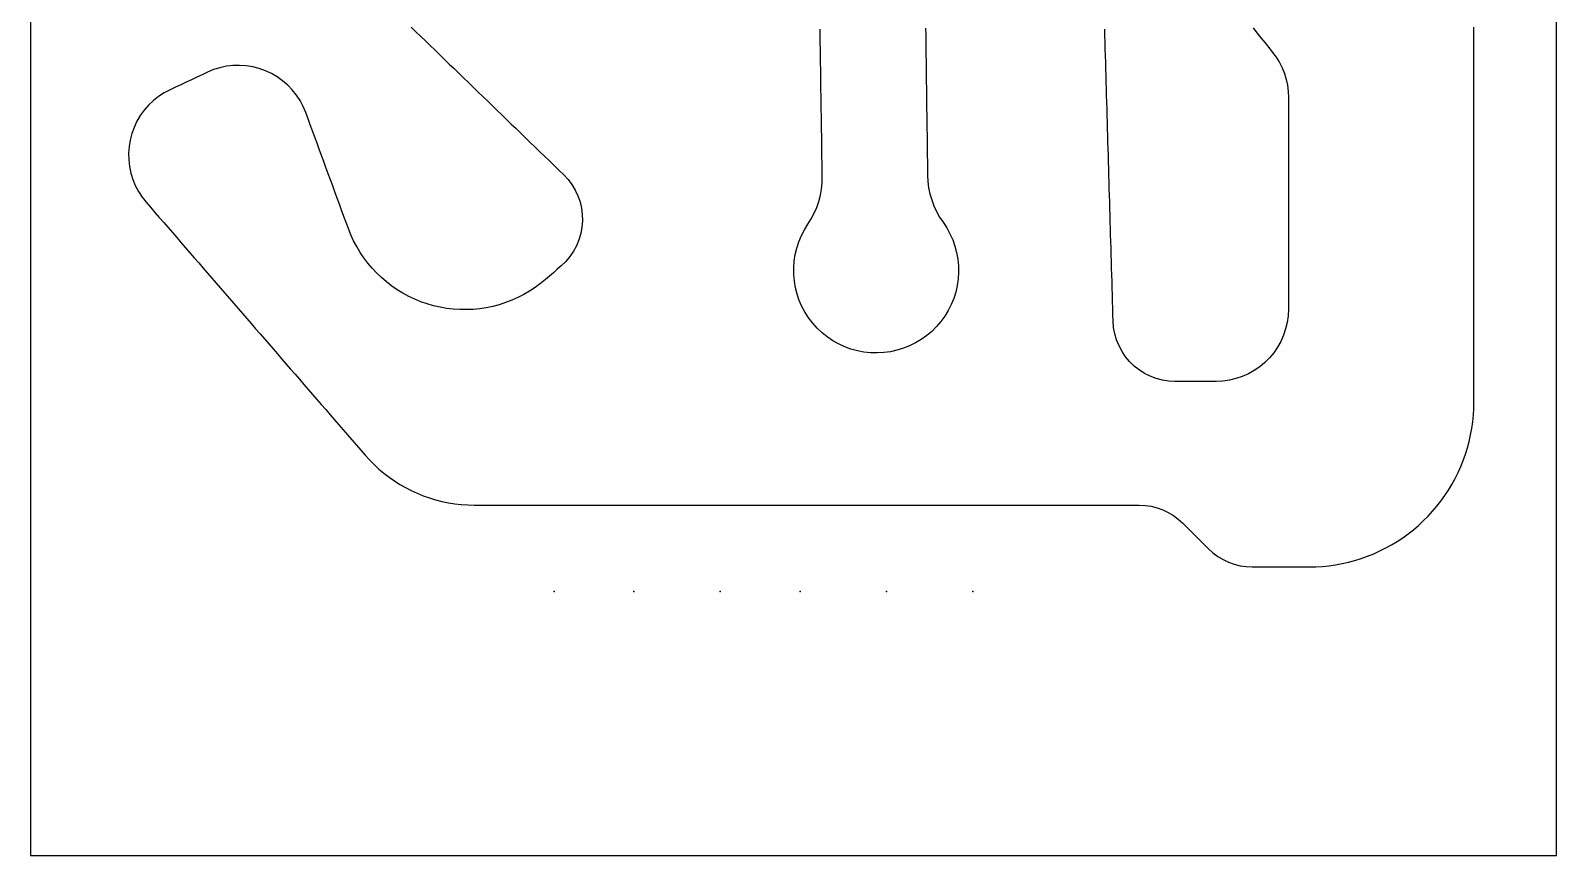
# Model space of a CAD drawing. Header units: millimetres. Extents: x 180000 to 328000, y 0 to 160000.
# Drawn here: x 180000 to 328000, y 0 to 80038 of the extents above; entities that cross this region are included whole.
import ezdxf

# ---------------------------------------------------------------- set-up
doc = ezdxf.new("R2010")
doc.units = ezdxf.units.MM
for name, color, linetype in [('CVS2_GUIDES', 2, 'Continuous'), ('FLOOR', 8, 'Continuous'), ('LOWER', 4, 'Continuous'), ('MIDDLE', 30, 'Continuous'), ('UPPER', 3, 'Continuous')]:
    doc.layers.add(name, color=color, linetype=linetype)

msp = doc.modelspace()

# ---------------------------------------------------------------- linework, layer by layer
at = {"layer": 'CVS2_GUIDES'}
for p in [(230775, 25600, 470), (238512, 25600, 470), (246894, 25600, 470), (254632, 25600, 470), (263014, 25600, 470), (271395, 25600, 470)]:
    msp.add_point(p, dxfattribs=at)
at = {"layer": 'FLOOR'}
msp.add_lwpolyline([(180000, 0), (328000, 0), (328000, 160000), (180000, 160000)], close=True, dxfattribs=at)
at = {"layer": 'LOWER'}
for p, q in [((216923, 80366, 1622), (217385, 79918, 1607)), ((320000, 79726, 350), (320000, 80376, 350)), ((217385, 79918, 1607), (217847, 79471, 1593)), ((217847, 79471, 1593), (218309, 79023, 1578)), ((218309, 79023, 1578), (218771, 78575, 1563)), ((218771, 78575, 1563), (219233, 78128, 1549)), ((320000, 79077, 352), (320000, 79726, 350)), ((320000, 78427, 358), (320000, 79077, 352)), ((219233, 78128, 1549), (219695, 77680, 1534)), ((219695, 77680, 1534), (220157, 77232, 1520)), ((220157, 77232, 1520), (220619, 76785, 1506)), ((320000, 77778, 368), (320000, 78427, 358)), ((320000, 77128, 382), (320000, 77778, 368)), ((320000, 76479, 399), (320000, 77128, 382)), ((196119, 75508, 800), (195601, 75265, 800)), ((196636, 75751, 800), (196119, 75508, 800)), ((197153, 75994, 800), (196636, 75751, 800)), ((197748, 76241, 800), (197153, 75994, 800)), ((198364, 76432, 800), (197748, 76241, 800)), ((198995, 76565, 800), (198364, 76432, 800)), ((199635, 76640, 800), (198995, 76565, 800)), ((200279, 76656, 800), (199635, 76640, 800)), ((200922, 76613, 800), (200279, 76656, 800)), ((201559, 76510, 800), (200922, 76613, 800)), ((202183, 76350, 800), (201559, 76510, 800)), ((202790, 76132, 800), (202183, 76350, 800)), ((203374, 75860, 800), (202790, 76132, 800)), ((203931, 75535, 800), (203374, 75860, 800)), ((204455, 75161, 800), (203931, 75535, 800)), ((220619, 76785, 1506), (221082, 76337, 1492)), ((221082, 76337, 1492), (221544, 75889, 1478)), ((221544, 75889, 1478), (222006, 75442, 1464)), ((320000, 75829, 420), (320000, 76479, 399)), ((320000, 75179, 445), (320000, 75829, 420)), ((193532, 74293, 800), (192961, 73992, 800)), ((194050, 74536, 800), (193532, 74293, 800)), ((194567, 74779, 800), (194050, 74536, 800)), ((195084, 75022, 800), (194567, 74779, 800)), ((195601, 75265, 800), (195084, 75022, 800)), ((204943, 74739, 800), (204455, 75161, 800)), ((205390, 74275, 800), (204943, 74739, 800)), ((205793, 73771, 800), (205390, 74275, 800)), ((222006, 75442, 1464), (222468, 74994, 1451)), ((222468, 74994, 1451), (222930, 74546, 1438)), ((222930, 74546, 1438), (223392, 74098, 1426)), ((223392, 74098, 1426), (223854, 73651, 1414)), ((320000, 74530, 473), (320000, 75179, 445)), ((320000, 73880, 506), (320000, 74530, 473)), ((191447, 72794, 800), (191023, 72307, 800)), ((191914, 73239, 800), (191447, 72794, 800)), ((192421, 73640, 800), (191914, 73239, 800)), ((192961, 73992, 800), (192421, 73640, 800)), ((206147, 73233, 800), (205793, 73771, 800)), ((206450, 72664, 800), (206147, 73233, 800)), ((206700, 72070, 800), (206450, 72664, 800)), ((223854, 73651, 1414), (224316, 73203, 1402)), ((224316, 73203, 1402), (224778, 72755, 1391)), ((224778, 72755, 1391), (225240, 72308, 1380)), ((320000, 73231, 542), (320000, 73880, 506)), ((320000, 72581, 581), (320000, 73231, 542)), ((320000, 71932, 625), (320000, 72581, 581)), ((190318, 71227, 800), (190044, 70642, 800)), ((190646, 71783, 800), (190318, 71227, 800)), ((191023, 72307, 800), (190646, 71783, 800)), ((206917, 71478, 804), (206700, 72070, 800)), ((207135, 70886, 815), (206917, 71478, 804)), ((225240, 72308, 1380), (225703, 71860, 1370)), ((225703, 71860, 1370), (226165, 71412, 1361)), ((226165, 71412, 1361), (226627, 70965, 1351)), ((320000, 71282, 672), (320000, 71932, 625)), ((320000, 70632, 723), (320000, 71282, 672)), ((189824, 70036, 800), (189661, 69411, 800)), ((190044, 70642, 800), (189824, 70036, 800)), ((207352, 70294, 833), (207135, 70886, 815)), ((207569, 69702, 857), (207352, 70294, 833)), ((207787, 69110, 886), (207569, 69702, 857)), ((226627, 70965, 1351), (227089, 70517, 1343)), ((227089, 70517, 1343), (227551, 70069, 1335)), ((227551, 70069, 1335), (228013, 69622, 1328)), ((228013, 69622, 1328), (228475, 69174, 1322)), ((320000, 69983, 778), (320000, 70632, 723)), ((320000, 69333, 836), (320000, 69983, 778)), ((189556, 68774, 800), (189510, 68130, 800)), ((189510, 68130, 800), (189524, 67485, 800)), ((189661, 69411, 800), (189556, 68774, 800)), ((208004, 68517, 918), (207787, 69110, 886)), ((208221, 67925, 954), (208004, 68517, 918)), ((228475, 69174, 1322), (228937, 68726, 1316)), ((228937, 68726, 1316), (229399, 68278, 1311)), ((229399, 68278, 1311), (229862, 67831, 1307)), ((320000, 68684, 898), (320000, 69333, 836)), ((320000, 68034, 964), (320000, 68684, 898)), ((189524, 67485, 800), (189597, 66843, 800)), ((189597, 66843, 800), (189729, 66211, 800)), ((208439, 67333, 991), (208221, 67925, 954)), ((208656, 66741, 1030), (208439, 67333, 991)), ((208873, 66149, 1070), (208656, 66741, 1030)), ((229862, 67831, 1307), (230324, 67383, 1304)), ((230324, 67383, 1304), (230786, 66935, 1302)), ((230786, 66935, 1302), (231248, 66488, 1300)), ((320000, 67385, 1034), (320000, 68034, 964)), ((320000, 66735, 1093), (320000, 67385, 1034)), ((320000, 66085, 1020), (320000, 66735, 1093)), ((189729, 66211, 800), (189919, 65594, 800)), ((189919, 65594, 800), (190165, 64997, 800)), ((209091, 65557, 1109), (208873, 66149, 1070)), ((209308, 64965, 1146), (209091, 65557, 1109)), ((231248, 66488, 1300), (231710, 66040, 1300)), ((231710, 66040, 1300), (232133, 65585, 1300)), ((232133, 65585, 1300), (232507, 65089, 1300)), ((320000, 65436, 951), (320000, 66085, 1020)), ((320000, 64786, 886), (320000, 65436, 951)), ((190165, 64997, 800), (190465, 64425, 800)), ((190465, 64425, 800), (190816, 63884, 800)), ((190816, 63884, 800), (191215, 63377, 800)), ((209525, 64373, 1182), (209308, 64965, 1146)), ((209743, 63781, 1214), (209525, 64373, 1182)), ((209960, 63189, 1243), (209743, 63781, 1214)), ((232507, 65089, 1300), (232828, 64556, 1300)), ((232828, 64556, 1300), (233092, 63994, 1300)), ((233092, 63994, 1300), (233296, 63407, 1300)), ((320000, 64137, 824), (320000, 64786, 886)), ((320000, 63487, 766), (320000, 64137, 824)), ((191215, 63377, 800), (191640, 62886, 799)), ((191640, 62886, 799), (192065, 62395, 798)), ((192065, 62395, 798), (192489, 61904, 795)), ((210177, 62597, 1267), (209960, 63189, 1243)), ((210395, 62005, 1285), (210177, 62597, 1267)), ((233296, 63407, 1300), (233439, 62802, 1300)), ((233439, 62802, 1300), (233518, 62185, 1300)), ((233518, 62185, 1300), (233533, 61564, 1300)), ((320000, 62838, 712), (320000, 63487, 766)), ((320000, 62188, 662), (320000, 62838, 712)), ((320000, 61538, 616), (320000, 62188, 662)), ((192489, 61904, 795), (192914, 61414, 792)), ((192914, 61414, 792), (193339, 60923, 787)), ((193339, 60923, 787), (193764, 60432, 782)), ((210612, 61412, 1296), (210395, 62005, 1285)), ((210830, 60820, 1300), (210612, 61412, 1296)), ((211068, 60222, 1300), (210830, 60820, 1300)), ((233483, 60944, 1300), (233370, 60333, 1300)), ((233533, 61564, 1300), (233483, 60944, 1300)), ((320000, 60889, 573), (320000, 61538, 616)), ((320000, 60239, 534), (320000, 60889, 573)), ((193764, 60432, 782), (194188, 59941, 776)), ((194188, 59941, 776), (194613, 59450, 769)), ((194613, 59450, 769), (195038, 58960, 762)), ((211338, 59637, 1300), (211068, 60222, 1300)), ((211639, 59067, 1300), (211338, 59637, 1300)), ((233194, 59737, 1300), (232958, 59163, 1300)), ((233370, 60333, 1300), (233194, 59737, 1300)), ((320000, 59590, 499), (320000, 60239, 534)), ((320000, 58940, 467), (320000, 59590, 499)), ((195038, 58960, 762), (195462, 58469, 753)), ((195462, 58469, 753), (195887, 57978, 744)), ((195887, 57978, 744), (196312, 57487, 735)), ((211970, 58515, 1300), (211639, 59067, 1300)), ((212330, 57980, 1300), (211970, 58515, 1300)), ((212718, 57466, 1300), (212330, 57980, 1300)), ((232313, 58102, 1300), (231912, 57627, 1300)), ((232663, 58615, 1300), (232313, 58102, 1300)), ((232958, 59163, 1300), (232663, 58615, 1300)), ((320000, 58291, 439), (320000, 58940, 467)), ((320000, 57641, 415), (320000, 58291, 439)), ((196312, 57487, 735), (196737, 56997, 725)), ((196737, 56997, 725), (197161, 56506, 714)), ((197161, 56506, 714), (197586, 56015, 703)), ((213134, 56974, 1300), (212718, 57466, 1300)), ((213575, 56505, 1300), (213134, 56974, 1300)), ((214041, 56060, 1300), (213575, 56505, 1300)), ((230708, 56541, 1300), (230331, 56214, 1300)), ((231086, 56869, 1300), (230708, 56541, 1300)), ((231464, 57196, 1300), (231086, 56869, 1300)), ((231912, 57627, 1300), (231464, 57196, 1300)), ((320000, 56991, 395), (320000, 57641, 415)), ((320000, 56342, 379), (320000, 56991, 395)), ((320000, 55692, 366), (320000, 56342, 379)), ((197586, 56015, 703), (198011, 55524, 691)), ((198011, 55524, 691), (198436, 55034, 679)), ((198436, 55034, 679), (198860, 54543, 667)), ((214530, 55640, 1300), (214041, 56060, 1300)), ((215041, 55248, 1300), (214530, 55640, 1300)), ((215572, 54883, 1300), (215041, 55248, 1300)), ((216122, 54548, 1300), (215572, 54883, 1300)), ((228935, 55096, 1300), (228396, 54743, 1300)), ((229455, 55478, 1300), (228935, 55096, 1300)), ((229953, 55886, 1300), (229455, 55478, 1300)), ((230331, 56214, 1300), (229953, 55886, 1300)), ((320000, 55043, 357), (320000, 55692, 366)), ((320000, 54393, 352), (320000, 55043, 357)), ((198860, 54543, 667), (199285, 54052, 654)), ((199285, 54052, 654), (199710, 53561, 642)), ((199710, 53561, 642), (200135, 53071, 629)), ((216689, 54242, 1300), (216122, 54548, 1300)), ((217272, 53967, 1300), (216689, 54242, 1300)), ((217868, 53724, 1300), (217272, 53967, 1300)), ((218477, 53514, 1300), (217868, 53724, 1300)), ((219097, 53336, 1300), (218477, 53514, 1300)), ((219724, 53192, 1300), (219097, 53336, 1300)), ((225462, 53438, 1300), (224839, 53274, 1300)), ((226075, 53635, 1300), (225462, 53438, 1300)), ((226677, 53865, 1300), (226075, 53635, 1300)), ((227266, 54127, 1300), (226677, 53865, 1300)), ((227839, 54420, 1300), (227266, 54127, 1300)), ((228396, 54743, 1300), (227839, 54420, 1300)), ((320000, 53744, 350), (320000, 54393, 352)), ((320000, 53094, 350), (320000, 53744, 350)), ((200135, 53071, 629), (200559, 52580, 615)), ((200559, 52580, 615), (200984, 52089, 602)), ((200984, 52089, 602), (201409, 51598, 588)), ((220359, 53082, 1300), (219724, 53192, 1300)), ((220999, 53006, 1300), (220359, 53082, 1300)), ((221642, 52964, 1300), (220999, 53006, 1300)), ((222286, 52957, 1300), (221642, 52964, 1300)), ((222930, 52985, 1300), (222286, 52957, 1300)), ((223571, 53047, 1300), (222930, 52985, 1300)), ((224208, 53143, 1300), (223571, 53047, 1300)), ((224839, 53274, 1300), (224208, 53143, 1300)), ((320000, 52444, 350), (320000, 53094, 350)), ((320000, 51795, 350), (320000, 52444, 350)), ((201409, 51598, 588), (201833, 51107, 575)), ((201833, 51107, 575), (202258, 50617, 562)), ((202258, 50617, 562), (202683, 50126, 548)), ((320000, 51145, 350), (320000, 51795, 350)), ((320000, 50496, 350), (320000, 51145, 350)), ((320000, 49846, 350), (320000, 50496, 350)), ((202683, 50126, 548), (203108, 49635, 535)), ((203108, 49635, 535), (203532, 49144, 521)), ((203532, 49144, 521), (203957, 48654, 508)), ((320000, 49197, 350), (320000, 49846, 350)), ((320000, 48547, 350), (320000, 49197, 350)), ((203957, 48654, 508), (204382, 48163, 496)), ((204382, 48163, 496), (204807, 47672, 483)), ((204807, 47672, 483), (205231, 47181, 471)), ((320000, 47897, 350), (320000, 48547, 350)), ((320000, 47248, 350), (320000, 47897, 350)), ((205231, 47181, 471), (205656, 46691, 459)), ((205656, 46691, 459), (206081, 46200, 447)), ((206081, 46200, 447), (206506, 45709, 436)), ((320000, 46598, 350), (320000, 47248, 350)), ((320000, 45949, 350), (320000, 46598, 350)), ((320000, 45299, 350), (320000, 45949, 350)), ((206506, 45709, 436), (206930, 45218, 425)), ((206930, 45218, 425), (207355, 44727, 415)), ((207355, 44727, 415), (207780, 44237, 406)), ((320000, 44650, 350), (320000, 45299, 350)), ((320000, 44000, 350), (320000, 44650, 350)), ((207780, 44237, 406), (208204, 43746, 397)), ((208204, 43746, 397), (208629, 43255, 388)), ((208629, 43255, 388), (209054, 42764, 381)), ((319948, 42713, 350), (319987, 43356, 350)), ((319987, 43356, 350), (320000, 44000, 350)), ((209054, 42764, 381), (209479, 42274, 374)), ((209479, 42274, 374), (209903, 41783, 368)), ((209903, 41783, 368), (210328, 41292, 363)), ((319793, 41433, 350), (319883, 42071, 350)), ((319883, 42071, 350), (319948, 42713, 350)), ((210328, 41292, 363), (210753, 40801, 358)), ((210753, 40801, 358), (211178, 40311, 355)), ((211178, 40311, 355), (211602, 39820, 352)), ((319368, 39549, 350), (319535, 40171, 350)), ((319535, 40171, 350), (319677, 40800, 350)), ((319677, 40800, 350), (319793, 41433, 350)), ((211602, 39820, 352), (212027, 39329, 351)), ((212027, 39329, 351), (212452, 38838, 350)), ((212452, 38838, 350), (212876, 38370, 350)), ((318960, 38326, 350), (319177, 38933, 350)), ((319177, 38933, 350), (319368, 39549, 350)), ((212876, 38370, 350), (213321, 37921, 350)), ((213321, 37921, 350), (213785, 37493, 350)), ((213785, 37493, 350), (214269, 37087, 350)), ((214269, 37087, 350), (214770, 36702, 350)), ((318167, 36564, 350), (318455, 37141, 350)), ((318455, 37141, 350), (318720, 37729, 350)), ((318720, 37729, 350), (318960, 38326, 350)), ((214770, 36702, 350), (215288, 36341, 350)), ((215288, 36341, 350), (215822, 36003, 350)), ((215822, 36003, 350), (216370, 35690, 350)), ((216370, 35690, 350), (216932, 35401, 350)), ((317523, 35449, 350), (317856, 36000, 350)), ((317856, 36000, 350), (318167, 36564, 350)), ((216932, 35401, 350), (217507, 35139, 350)), ((217507, 35139, 350), (218093, 34902, 350)), ((218093, 34902, 350), (218689, 34693, 350)), ((218689, 34693, 350), (219293, 34510, 350)), ((219293, 34510, 350), (219906, 34355, 350)), ((219906, 34355, 350), (220524, 34227, 350)), ((220524, 34227, 350), (221148, 34128, 350)), ((221148, 34128, 350), (221776, 34057, 350)), ((221776, 34057, 350), (222406, 34014, 350)), ((316394, 33881, 350), (316791, 34388, 350)), ((316791, 34388, 350), (317168, 34911, 350)), ((317168, 34911, 350), (317523, 35449, 350)), ((222406, 34014, 350), (223038, 34000, 350)), ((223038, 34000, 350), (223683, 34000, 350)), ((223683, 34000, 350), (224327, 34000, 350)), ((224327, 34000, 350), (224972, 34000, 350)), ((224972, 34000, 350), (225617, 34000, 350)), ((225617, 34000, 350), (226262, 34000, 350)), ((226262, 34000, 350), (226906, 34000, 350)), ((226906, 34000, 350), (227551, 34000, 350)), ((227551, 34000, 350), (228196, 34000, 350)), ((228196, 34000, 350), (228841, 34000, 350)), ((228841, 34000, 350), (229486, 34000, 350)), ((229486, 34000, 350), (230130, 34000, 350)), ((230130, 34000, 350), (230775, 34000, 350)), ((230775, 34000, 350), (231420, 34000, 350)), ((231420, 34000, 350), (232065, 34000, 350)), ((232065, 34000, 350), (232709, 34000, 350)), ((232709, 34000, 350), (233354, 34000, 350)), ((233354, 34000, 350), (233999, 34000, 350)), ((233999, 34000, 350), (234644, 34000, 350)), ((234644, 34000, 350), (235288, 34000, 350)), ((235288, 34000, 350), (235933, 34000, 350)), ((235933, 34000, 350), (236578, 34000, 350)), ((236578, 34000, 350), (237223, 34000, 350)), ((237223, 34000, 350), (237868, 34000, 350)), ((237868, 34000, 350), (238512, 34000, 350)), ((238512, 34000, 350), (239157, 34000, 350)), ((239157, 34000, 350), (239802, 34000, 350)), ((239802, 34000, 350), (240447, 34000, 350)), ((240447, 34000, 350), (241091, 34000, 350)), ((241091, 34000, 350), (241736, 34000, 350)), ((241736, 34000, 350), (242381, 34000, 350)), ((242381, 34000, 350), (243026, 34000, 350)), ((243026, 34000, 350), (243670, 34000, 350)), ((243670, 34000, 350), (244315, 34000, 350)), ((244315, 34000, 350), (244960, 34000, 350)), ((244960, 34000, 350), (245605, 34000, 350)), ((245605, 34000, 350), (246250, 34000, 350)), ((246250, 34000, 350), (246894, 34000, 350)), ((246894, 34000, 350), (247539, 34000, 350)), ((247539, 34000, 350), (248184, 34000, 350)), ((248184, 34000, 350), (248829, 34000, 350)), ((248829, 34000, 350), (249473, 34000, 350)), ((249473, 34000, 350), (250118, 34000, 350)), ((250118, 34000, 350), (250763, 34000, 350)), ((250763, 34000, 350), (251408, 34000, 350)), ((251408, 34000, 350), (252052, 34000, 350)), ((252052, 34000, 350), (252697, 34000, 350)), ((252697, 34000, 350), (253342, 34000, 350)), ((253342, 34000, 350), (253987, 34000, 350)), ((253987, 34000, 350), (254632, 34000, 350)), ((254632, 34000, 350), (255276, 34000, 350)), ((255276, 34000, 350), (255921, 34000, 350)), ((255921, 34000, 350), (256566, 34000, 350)), ((256566, 34000, 350), (257211, 34000, 350)), ((257211, 34000, 350), (257855, 34000, 350)), ((257855, 34000, 350), (258500, 34000, 350)), ((258500, 34000, 350), (259145, 34000, 350)), ((259145, 34000, 350), (259790, 34000, 350)), ((259790, 34000, 350), (260434, 34000, 350)), ((260434, 34000, 350), (261079, 34000, 350)), ((261079, 34000, 350), (261724, 34000, 350)), ((261724, 34000, 350), (262369, 34000, 350)), ((262369, 34000, 350), (263014, 34000, 350)), ((263014, 34000, 350), (263658, 34000, 350)), ((263658, 34000, 350), (264303, 34000, 350)), ((264303, 34000, 350), (264948, 34000, 350)), ((264948, 34000, 350), (265593, 34000, 350)), ((265593, 34000, 350), (266237, 34000, 350)), ((266237, 34000, 350), (266882, 34000, 350)), ((266882, 34000, 350), (267527, 34000, 350)), ((267527, 34000, 350), (268172, 34000, 350)), ((268172, 34000, 350), (268816, 34000, 350)), ((268816, 34000, 350), (269461, 34000, 350)), ((269461, 34000, 350), (270106, 34000, 350)), ((270106, 34000, 350), (270751, 34000, 350)), ((270751, 34000, 350), (271395, 34000, 350)), ((271395, 34000, 350), (272040, 34000, 350)), ((272040, 34000, 350), (272685, 34000, 350)), ((272685, 34000, 350), (273330, 34000, 350)), ((273330, 34000, 350), (273975, 34000, 350)), ((273975, 34000, 350), (274619, 34000, 350)), ((274619, 34000, 350), (275264, 34000, 350)), ((275264, 34000, 350), (275909, 34000, 350)), ((275909, 34000, 350), (276554, 34000, 350)), ((276554, 34000, 350), (277198, 34000, 350)), ((277198, 34000, 350), (277843, 34000, 350)), ((277843, 34000, 350), (278488, 34000, 350)), ((278488, 34000, 350), (279133, 34000, 350)), ((279133, 34000, 350), (279777, 34000, 350)), ((279777, 34000, 350), (280422, 34000, 350)), ((280422, 34000, 350), (281067, 34000, 350)), ((281067, 34000, 350), (281712, 34000, 350)), ((281712, 34000, 350), (282357, 34000, 350)), ((282357, 34000, 350), (283001, 34000, 350)), ((283001, 34000, 350), (283646, 34000, 350)), ((283646, 34000, 350), (284291, 34000, 350)), ((284291, 34000, 350), (284936, 34000, 350)), ((284936, 34000, 350), (285580, 34000, 350)), ((285580, 34000, 350), (286225, 34000, 350)), ((286225, 34000, 350), (286870, 34000, 350)), ((286870, 34000, 350), (287515, 34000, 350)), ((287515, 34000, 350), (288103, 33971, 350)), ((288103, 33971, 350), (288685, 33885, 350)), ((288685, 33885, 350), (289256, 33742, 350)), ((289256, 33742, 350), (289811, 33543, 350)), ((289811, 33543, 350), (290343, 33292, 350)), ((290343, 33292, 350), (290848, 32989, 350)), ((290848, 32989, 350), (291321, 32638, 350)), ((291321, 32638, 350), (291757, 32243, 350)), ((315084, 32461, 350), (315539, 32916, 350)), ((315539, 32916, 350), (315976, 33390, 350)), ((315976, 33390, 350), (316394, 33881, 350)), ((291757, 32243, 350), (292172, 31828, 350)), ((292172, 31828, 350), (292586, 31414, 350)), ((292586, 31414, 350), (293000, 31000, 350)), ((313089, 30832, 350), (313612, 31209, 350)), ((313612, 31209, 350), (314119, 31606, 350)), ((314119, 31606, 350), (314610, 32024, 350)), ((314610, 32024, 350), (315084, 32461, 350)), ((293000, 31000, 350), (293414, 30586, 350)), ((293414, 30586, 350), (293828, 30172, 350)), ((293828, 30172, 350), (294243, 29757, 350)), ((294243, 29757, 350), (294679, 29362, 350)), ((310859, 29545, 350), (311436, 29833, 350)), ((311436, 29833, 350), (312000, 30144, 350)), ((312000, 30144, 350), (312551, 30477, 350)), ((312551, 30477, 350), (313089, 30832, 350)), ((294679, 29362, 350), (295152, 29011, 350)), ((295152, 29011, 350), (295657, 28708, 350)), ((295657, 28708, 350), (296189, 28457, 350)), ((296189, 28457, 350), (296744, 28258, 350)), ((296744, 28258, 350), (297315, 28115, 350)), ((305929, 28117, 350), (306567, 28207, 350)), ((306567, 28207, 350), (307200, 28323, 350)), ((307200, 28323, 350), (307829, 28465, 350)), ((307829, 28465, 350), (308451, 28632, 350)), ((308451, 28632, 350), (309067, 28823, 350)), ((309067, 28823, 350), (309674, 29040, 350)), ((309674, 29040, 350), (310271, 29280, 350)), ((310271, 29280, 350), (310859, 29545, 350)), ((297315, 28115, 350), (297897, 28029, 350)), ((297897, 28029, 350), (298485, 28000, 350)), ((298485, 28000, 350), (299098, 28000, 350)), ((299098, 28000, 350), (299711, 28000, 350)), ((299711, 28000, 350), (300324, 28000, 350)), ((300324, 28000, 350), (300936, 28000, 350)), ((300936, 28000, 350), (301549, 28000, 350)), ((301549, 28000, 350), (302162, 28000, 350)), ((302162, 28000, 350), (302775, 28000, 350)), ((302775, 28000, 350), (303387, 28000, 350)), ((303387, 28000, 350), (304000, 28000, 350)), ((304000, 28000, 350), (304644, 28013, 350)), ((304644, 28013, 350), (305287, 28052, 350)), ((305287, 28052, 350), (305929, 28117, 350))]:
    msp.add_line(p, q, dxfattribs=at)
at = {"layer": 'MIDDLE'}
for p, q in [((256593, 79508, 3517), (256584, 80157, 3510)), ((266812, 80264, 3761), (266821, 79615, 3749)), ((284205, 79524, 4304), (284186, 80168, 4296)), ((256602, 78859, 3524), (256593, 79508, 3517)), ((256611, 78210, 3531), (256602, 78859, 3524)), ((266821, 79615, 3749), (266829, 78967, 3737)), ((266829, 78967, 3737), (266838, 78319, 3726)), ((284223, 78880, 4313), (284205, 79524, 4304)), ((284242, 78236, 4321), (284223, 78880, 4313)), ((256621, 77560, 3538), (256611, 78210, 3531)), ((256630, 76911, 3544), (256621, 77560, 3538)), ((266838, 78319, 3726), (266846, 77670, 3715)), ((266846, 77670, 3715), (266855, 77022, 3704)), ((266855, 77022, 3704), (266863, 76374, 3693)), ((284261, 77592, 4329), (284242, 78236, 4321)), ((284279, 76947, 4337), (284261, 77592, 4329)), ((300087, 78392, 6584), (300466, 77917, 6512)), ((300466, 77917, 6512), (300815, 77441, 6442)), ((300815, 77441, 6442), (301123, 76938, 6372)), ((256639, 76262, 3550), (256630, 76911, 3544)), ((256649, 75613, 3556), (256639, 76262, 3550)), ((256658, 74964, 3561), (256649, 75613, 3556)), ((266863, 76374, 3693), (266872, 75725, 3683)), ((266872, 75725, 3683), (266881, 75077, 3673)), ((284298, 76303, 4346), (284279, 76947, 4337)), ((284316, 75659, 4354), (284298, 76303, 4346)), ((284335, 75015, 4362), (284316, 75659, 4354)), ((301123, 76938, 6372), (301387, 76410, 6302)), ((301387, 76410, 6302), (301605, 75862, 6233)), ((301605, 75862, 6233), (301777, 75297, 6164)), ((256667, 74314, 3566), (256658, 74964, 3561)), ((256676, 73665, 3571), (256667, 74314, 3566)), ((266881, 75077, 3673), (266889, 74429, 3664)), ((266889, 74429, 3664), (266898, 73780, 3655)), ((284353, 74371, 4371), (284335, 75015, 4362)), ((284372, 73727, 4379), (284353, 74371, 4371)), ((301777, 75297, 6164), (301901, 74720, 6095)), ((301901, 74720, 6095), (301975, 74134, 6028)), ((301975, 74134, 6028), (302000, 73545, 5960)), ((256686, 73016, 3575), (256676, 73665, 3571)), ((256695, 72367, 3579), (256686, 73016, 3575)), ((266898, 73780, 3655), (266906, 73132, 3647)), ((266906, 73132, 3647), (266915, 72484, 3639)), ((284390, 73083, 4387), (284372, 73727, 4379)), ((284409, 72439, 4395), (284390, 73083, 4387)), ((302000, 73545, 5960), (302000, 72903, 5888)), ((302000, 72903, 5888), (302000, 72260, 5817)), ((256704, 71718, 3583), (256695, 72367, 3579)), ((256714, 71068, 3587), (256704, 71718, 3583)), ((256723, 70419, 3590), (256714, 71068, 3587)), ((266915, 72484, 3639), (266923, 71835, 3632)), ((266923, 71835, 3632), (266932, 71187, 3626)), ((266932, 71187, 3626), (266940, 70538, 3620)), ((284427, 71795, 4403), (284409, 72439, 4395)), ((284446, 71151, 4411), (284427, 71795, 4403)), ((284465, 70506, 4418), (284446, 71151, 4411)), ((302000, 72260, 5817), (302000, 71618, 5746)), ((302000, 71618, 5746), (302000, 70976, 5677)), ((256732, 69770, 3592), (256723, 70419, 3590)), ((256741, 69121, 3595), (256732, 69770, 3592)), ((266940, 70538, 3620), (266949, 69890, 3615)), ((266949, 69890, 3615), (266957, 69242, 3611)), ((284483, 69862, 4426), (284465, 70506, 4418)), ((284502, 69218, 4433), (284483, 69862, 4426)), ((302000, 70976, 5677), (302000, 70334, 5609)), ((302000, 70334, 5609), (302000, 69692, 5542)), ((302000, 69692, 5542), (302000, 69050, 5477)), ((256751, 68472, 3597), (256741, 69121, 3595)), ((256760, 67822, 3598), (256751, 68472, 3597)), ((266957, 69242, 3611), (266966, 68593, 3607)), ((266966, 68593, 3607), (266974, 67945, 3604)), ((284520, 68574, 4441), (284502, 69218, 4433)), ((284539, 67930, 4448), (284520, 68574, 4441)), ((302000, 69050, 5477), (302000, 68408, 5413)), ((302000, 68408, 5413), (302000, 67766, 5350)), ((256769, 67173, 3599), (256760, 67822, 3598)), ((256779, 66524, 3600), (256769, 67173, 3599)), ((266974, 67945, 3604), (266983, 67297, 3602)), ((266983, 67297, 3602), (266991, 66648, 3600)), ((266991, 66648, 3600), (267000, 66000, 3600)), ((284557, 67286, 4455), (284539, 67930, 4448)), ((284576, 66642, 4462), (284557, 67286, 4455)), ((284594, 65998, 4468), (284576, 66642, 4462)), ((302000, 67766, 5350), (302000, 67124, 5289)), ((302000, 67124, 5289), (302000, 66482, 5230)), ((256712, 64654, 3600), (256773, 65263, 3600)), ((256773, 65263, 3600), (256788, 65875, 3600)), ((256788, 65875, 3600), (256779, 66524, 3600)), ((267000, 66000, 3600), (267031, 65390, 3600)), ((267031, 65390, 3600), (267109, 64784, 3600)), ((284613, 65354, 4475), (284594, 65998, 4468)), ((284631, 64709, 4481), (284613, 65354, 4475)), ((302000, 66482, 5230), (302000, 65840, 5173)), ((302000, 65840, 5173), (302000, 65198, 5118)), ((302000, 65198, 5118), (302000, 64556, 5065)), ((256451, 63460, 3600), (256604, 64052, 3600)), ((256604, 64052, 3600), (256712, 64654, 3600)), ((267109, 64784, 3600), (267233, 64186, 3600)), ((267233, 64186, 3600), (267402, 63599, 3600)), ((284650, 64065, 4487), (284631, 64709, 4481)), ((284669, 63421, 4493), (284650, 64065, 4487)), ((302000, 64556, 5065), (302000, 63914, 5013)), ((302000, 63914, 5013), (302000, 63272, 4964)), ((255726, 61777, 3600), (256011, 62319, 3600)), ((256011, 62319, 3600), (256253, 62881, 3600)), ((256253, 62881, 3600), (256451, 63460, 3600)), ((267402, 63599, 3600), (267615, 63027, 3600)), ((267615, 63027, 3600), (267872, 62473, 3600)), ((267872, 62473, 3600), (268169, 61940, 3600)), ((284687, 62777, 4499), (284669, 63421, 4493)), ((284706, 62133, 4504), (284687, 62777, 4499)), ((302000, 63272, 4964), (302000, 62630, 4917)), ((302000, 62630, 4917), (302000, 61988, 4873)), ((254764, 60136, 3600), (255060, 60710, 3600)), ((255060, 60710, 3600), (255402, 61258, 3600)), ((255402, 61258, 3600), (255726, 61777, 3600)), ((268169, 61940, 3600), (268507, 61431, 3600)), ((268507, 61431, 3600), (268863, 60892, 3600)), ((268863, 60892, 3600), (269175, 60325, 3600)), ((284724, 61489, 4509), (284706, 62133, 4504)), ((284743, 60845, 4514), (284724, 61489, 4509)), ((284761, 60201, 4519), (284743, 60845, 4514)), ((302000, 61988, 4873), (302000, 61346, 4831)), ((302000, 61346, 4831), (302000, 60704, 4792)), ((302000, 60704, 4792), (302000, 60062, 4755)), ((254314, 58925, 3600), (254514, 59539, 3600)), ((254514, 59539, 3600), (254764, 60136, 3600)), ((269175, 60325, 3600), (269439, 59736, 3600)), ((269439, 59736, 3600), (269656, 59127, 3600)), ((284780, 59557, 4523), (284761, 60201, 4519)), ((284798, 58912, 4527), (284780, 59557, 4523)), ((302000, 60062, 4755), (302000, 59420, 4721)), ((302000, 59420, 4721), (302000, 58778, 4690)), ((254066, 57658, 3600), (254164, 58296, 3600)), ((254164, 58296, 3600), (254314, 58925, 3600)), ((269656, 59127, 3600), (269822, 58502, 3600)), ((269822, 58502, 3600), (269937, 57866, 3600)), ((269937, 57866, 3600), (270001, 57223, 3600)), ((284817, 58268, 4531), (284798, 58912, 4527)), ((284836, 57624, 4535), (284817, 58268, 4531)), ((302000, 58778, 4690), (302000, 58136, 4661)), ((302000, 58136, 4661), (302000, 57494, 4636)), ((254019, 57013, 3600), (254066, 57658, 3600)), ((254024, 56367, 3600), (254019, 57013, 3600)), ((254082, 55723, 3600), (254024, 56367, 3600)), ((270013, 56577, 3600), (269972, 55932, 3600)), ((270001, 57223, 3600), (270013, 56577, 3600)), ((284854, 56980, 4538), (284836, 57624, 4535)), ((284873, 56336, 4540), (284854, 56980, 4538)), ((284891, 55692, 4543), (284873, 56336, 4540)), ((302000, 57494, 4636), (302000, 56852, 4614)), ((302000, 56852, 4614), (302000, 56210, 4595)), ((254191, 55086, 3600), (254082, 55723, 3600)), ((254351, 54460, 3600), (254191, 55086, 3600)), ((269880, 55293, 3600), (269736, 54663, 3600)), ((269972, 55932, 3600), (269880, 55293, 3600)), ((284910, 55048, 4545), (284891, 55692, 4543)), ((284928, 54404, 4547), (284910, 55048, 4545)), ((302000, 56210, 4595), (302000, 55568, 4579)), ((302000, 55568, 4579), (302000, 54926, 4566)), ((302000, 54926, 4566), (302000, 54284, 4557)), ((254562, 53849, 3600), (254351, 54460, 3600)), ((254821, 53257, 3600), (254562, 53849, 3600)), ((269298, 53448, 3600), (269008, 52870, 3600)), ((269542, 54046, 3600), (269298, 53448, 3600)), ((269736, 54663, 3600), (269542, 54046, 3600)), ((284947, 53760, 4548), (284928, 54404, 4547)), ((284965, 53115, 4549), (284947, 53760, 4548)), ((302000, 54284, 4557), (302000, 53642, 4552)), ((302000, 53642, 4552), (302000, 53000, 4550)), ((255127, 52688, 3600), (254821, 53257, 3600)), ((255478, 52145, 3600), (255127, 52688, 3600)), ((255871, 51632, 3600), (255478, 52145, 3600)), ((268671, 52319, 3600), (268291, 51796, 3600)), ((269008, 52870, 3600), (268671, 52319, 3600)), ((284984, 52471, 4550), (284965, 53115, 4549)), ((285002, 51827, 4550), (284984, 52471, 4550)), ((285052, 51213, 4550), (285002, 51827, 4550)), ((301970, 52354, 4550), (301881, 51714, 4550)), ((302000, 53000, 4550), (301970, 52354, 4550)), ((256305, 51153, 3600), (255871, 51632, 3600)), ((256776, 50711, 3600), (256305, 51153, 3600)), ((257281, 50308, 3600), (256776, 50711, 3600)), ((266917, 50434, 3600), (266391, 50059, 3600)), ((267411, 50851, 3600), (266917, 50434, 3600)), ((267870, 51306, 3600), (267411, 50851, 3600)), ((268291, 51796, 3600), (267870, 51306, 3600)), ((285164, 50606, 4550), (285052, 51213, 4550)), ((285338, 50015, 4550), (285164, 50606, 4550)), ((301527, 50471, 4550), (301266, 49880, 4550)), ((301733, 51084, 4550), (301527, 50471, 4550)), ((301881, 51714, 4550), (301733, 51084, 4550)), ((257817, 49946, 3600), (257281, 50308, 3600)), ((258380, 49630, 3600), (257817, 49946, 3600)), ((258967, 49360, 3600), (258380, 49630, 3600)), ((259574, 49138, 3600), (258967, 49360, 3600)), ((260197, 48966, 3600), (259574, 49138, 3600)), ((260832, 48844, 3600), (260197, 48966, 3600)), ((261474, 48775, 3600), (260832, 48844, 3600)), ((263406, 48878, 3600), (262765, 48792, 3600)), ((264037, 49016, 3600), (263406, 48878, 3600)), ((264655, 49205, 3600), (264037, 49016, 3600)), ((265256, 49442, 3600), (264655, 49205, 3600)), ((265836, 49728, 3600), (265256, 49442, 3600)), ((266391, 50059, 3600), (265836, 49728, 3600)), ((285571, 49444, 4550), (285338, 50015, 4550)), ((285862, 48901, 4550), (285571, 49444, 4550)), ((286208, 48390, 4550), (285862, 48901, 4550)), ((300952, 49315, 4550), (300586, 48782, 4550)), ((301266, 49880, 4550), (300952, 49315, 4550)), ((262120, 48757, 3600), (261474, 48775, 3600)), ((262765, 48792, 3600), (262120, 48757, 3600)), ((286603, 47917, 4550), (286208, 48390, 4550)), ((287045, 47488, 4550), (286603, 47917, 4550)), ((287529, 47106, 4550), (287045, 47488, 4550)), ((299218, 47414, 4550), (298685, 47048, 4550)), ((299716, 47827, 4550), (299218, 47414, 4550)), ((300173, 48284, 4550), (299716, 47827, 4550)), ((300586, 48782, 4550), (300173, 48284, 4550)), ((288050, 46775, 4550), (287529, 47106, 4550)), ((288602, 46500, 4550), (288050, 46775, 4550)), ((289179, 46283, 4550), (288602, 46500, 4550)), ((289775, 46126, 4550), (289179, 46283, 4550)), ((290384, 46032, 4550), (289775, 46126, 4550)), ((291000, 46000, 4550), (290384, 46032, 4550)), ((291571, 46000, 4550), (291000, 46000, 4550)), ((292143, 46000, 4550), (291571, 46000, 4550)), ((292714, 46000, 4550), (292143, 46000, 4550)), ((293286, 46000, 4550), (292714, 46000, 4550)), ((293857, 46000, 4550), (293286, 46000, 4550)), ((294429, 46000, 4550), (293857, 46000, 4550)), ((295000, 46000, 4550), (294429, 46000, 4550)), ((295646, 46030, 4550), (295000, 46000, 4550)), ((296286, 46119, 4550), (295646, 46030, 4550)), ((296916, 46267, 4550), (296286, 46119, 4550)), ((297529, 46473, 4550), (296916, 46267, 4550)), ((298120, 46734, 4550), (297529, 46473, 4550)), ((298685, 47048, 4550), (298120, 46734, 4550))]:
    msp.add_line(p, q, dxfattribs=at)
at = {"layer": 'UPPER'}
for p, q in [((298569, 80289, 6873), (298948, 79814, 6801)), ((298948, 79814, 6801), (299328, 79340, 6729)), ((299328, 79340, 6729), (299707, 78866, 6657)), ((299707, 78866, 6657), (300087, 78392, 6584))]:
    msp.add_line(p, q, dxfattribs=at)

doc.saveas('drawing.dxf')
